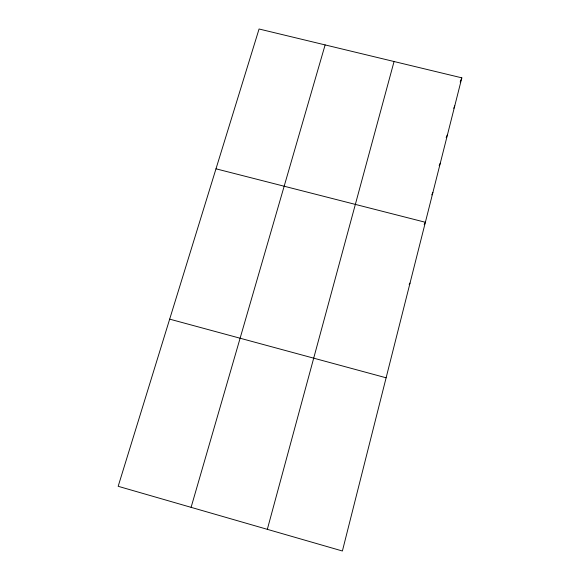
<?xml version="1.0" encoding="UTF-8"?>
<svg xmlns="http://www.w3.org/2000/svg" width="580" height="580" viewBox="0 0 580 580"><rect width="100%" height="100%" fill="white"/><g stroke="black" fill="none" stroke-linecap="round" stroke-linejoin="round"><path stroke-width="0.87" d="M461.832 77.843L342.396 551L118.168 486.301L259.064 29L461.832 77.843L460.172 81.99M267.329 529.337L394.059 61.516M191.095 507.348L325.119 44.914M453.756 108.315L454.756 105.901M446.165 137.627L447.572 134.364M439.169 165.721L440.278 163.241M431.766 194.902L432.883 192.545M424.19 224.649L425.379 222.278L215.985 168.816M409.168 284.519L410.024 283.083M169.665 319.138L386.12 377.79"/></g></svg>
